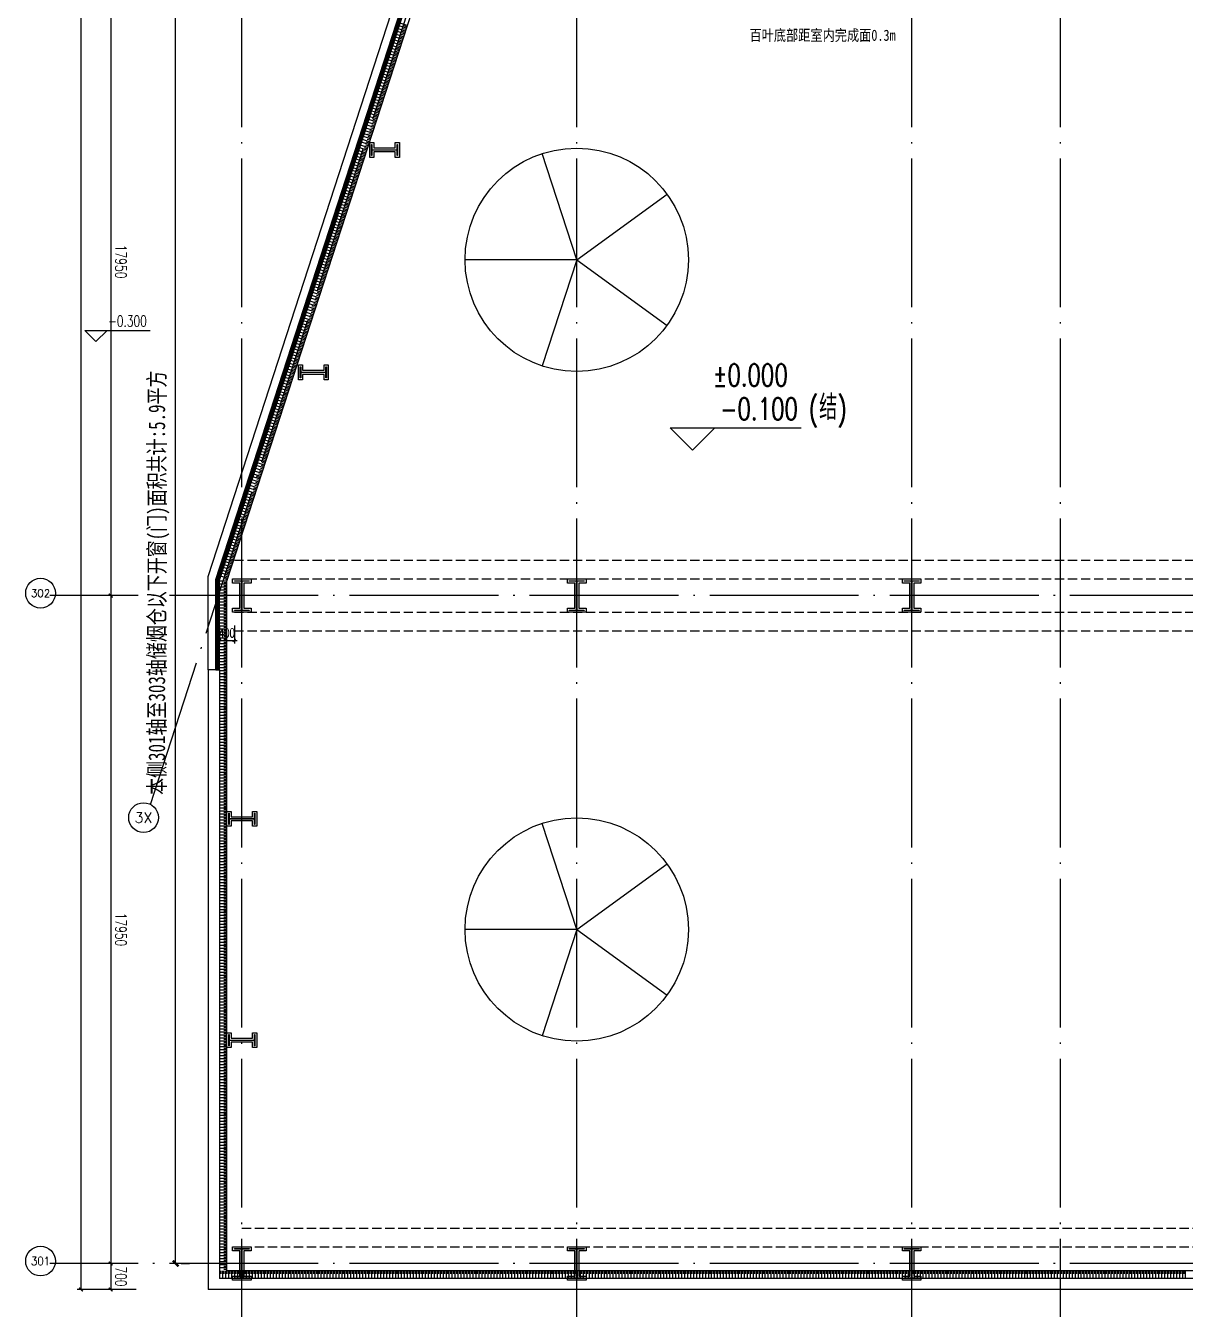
# Model space of a CAD drawing. Extents: x -555607 to 460190, y 498714 to 1664455.
# Drawn here: x -318661 to -287501, y 547687 to 582187 of the extents above; entities that cross this region are included whole.
import ezdxf
from ezdxf.enums import TextEntityAlignment as Align

# ---------------------------------------------------------------- set-up
doc = ezdxf.new("R2010")
doc.units = 0
doc.header["$LTSCALE"] = 1000
doc.header["$MEASUREMENT"] = 0
doc.linetypes.add('DASH', pattern=[0.35, 0.25, -0.1])
doc.linetypes.add('DOTE', pattern=[2.42, 2, -0.2, 0.02, -0.2])
doc.layers.get('Defpoints').update_dxf_attribs({"color": 210})
for name, color, linetype in [('99平面图例外参$0$A-HATCH-2', 251, 'Continuous'), ('A-AXIS-D', 1, 'Continuous'), ('A-AXIS-DOTE', 14, 'DOTE'), ('A-AXIS-DP', 126, 'Continuous'), ('A-HATCH-2', 251, 'Continuous'), ('A-LIN-V', 9, 'Continuous'), ('A-WINDOW', 8, 'Continuous'), ('AS-COLN', 6, 'Continuous'), ('AS-WALL', 40, 'Continuous'), ('TH_DIM', 3, 'Continuous'), ('建-墙-幕', 8, 'Continuous'), ('建-标高', 3, 'Continuous'), ('暖通', 7, 'Continuous')]:
    doc.layers.add(name, color=color, linetype=linetype)
doc.styles.add('-黑体', font='simhei.ttf', dxfattribs={"width": 0.8})
doc.styles.add('_TCH_AXIS', font='COMPLEX', dxfattribs={"bigfont": 'GBCBIG'})
doc.styles.add('_TCH_DIM_T3', font='SIMPLEX', dxfattribs={"width": 0.705882, "bigfont": 'GBCBIG'})
doc.styles.add('A-DIM_T3', font='SIMPLEX', dxfattribs={"width": 0.705882, "bigfont": 'GBCBIG'})
doc.styles.add('A-STANDARD', font='SIMPLEX', dxfattribs={"bigfont": 'GBCBIG'})
doc.styles.add('图框宋体', font='', dxfattribs={"width": 0.75})
doc.styles.get('图框宋体').set_extended_font_data('SimSun')
doc.dimstyles.new('_TCH_ARCH&&150', dxfattribs={"dimtxt": 446.25, "dimasz": 150, "dimexe": 375, "dimexo": 450, "dimgap": 150, "dimtad": 1, "dimdec": 0, "dimzin": 0, "dimdsep": 46, "dimtxsty": '_TCH_DIM_T3', "dimblk": 'ARCHTICK', "dimcen": 0.09, "dimclrt": 7, "dimazin": 2, "dimtfac": 1, "dimtdec": 0, "dimtix": 1, "dimtmove": 2, "dimatfit": 3, "dimfxl": 1, "dimtolj": 1, "dimtzin": 0, "dimarcsym": 0})
doc.dimstyles.new('_TCH_ARCH&&80', dxfattribs={"dimtxt": 238, "dimasz": 80, "dimexe": 80, "dimexo": 80, "dimgap": 80, "dimtad": 1, "dimdec": 0, "dimzin": 0, "dimdsep": 46, "dimtxsty": '_TCH_DIM_T3', "dimblk": 'ARCHTICK', "dimcen": 0.09, "dimclrt": 7, "dimazin": 2, "dimtfac": 1, "dimtdec": 0, "dimtix": 1, "dimtmove": 2, "dimatfit": 3, "dimfxl": 1, "dimtolj": 1, "dimtzin": 0, "dimarcsym": 0})
doc.dimstyles.new('A-DIM&&100', dxfattribs={"dimtxt": 297.5, "dimasz": 100, "dimexe": 100, "dimexo": 100, "dimgap": 126.25, "dimtad": 1, "dimdec": 0, "dimzin": 0, "dimdsep": 46, "dimtxsty": 'A-DIM_T3', "dimblk": 'ARCHTICK', "dimcen": 0.09, "dimclrt": 7, "dimazin": 2, "dimtfac": 1, "dimtdec": 0, "dimtix": 1, "dimtmove": 2, "dimatfit": 3, "dimfxl": 1, "dimtolj": 1, "dimtzin": 0, "dimarcsym": 0})

# ---------------------------------------------------------------- blocks, each defined once
blk = doc.blocks.new('w4324324')
at = {"layer": 'A-HATCH-2', "color": 250}
for q in [(-1694760, 686605), (-1697614, 684532), (-1691907, 684532), (-1696524, 681178), (-1692997, 681178)]:
    blk.add_line((-1694760, 683605), q, dxfattribs=at)
blk.add_circle((-1694760, 683605), 3000, dxfattribs=at)
blk = doc.blocks.new('342343')
at = {"layer": 'A-LIN-V'}
for p in [(1030710, 103556), (1048710, 103556)]:
    blk.add_blockref('w4324324', p, dxfattribs=at)
blk = doc.blocks.new('w42343243')
at = {"layer": 'A-HATCH-2'}
blk.add_lwpolyline([(-165104, 621070), (-164604, 621070), (-164604, 620958), (-164800, 620958), (-164800, 620282), (-164604, 620282), (-164604, 620170), (-165104, 620170), (-165104, 620282), (-164908, 620282), (-164908, 620958), (-165104, 620958)], close=True, dxfattribs=at)
at = {"layer": 'AS-COLN', "color": 3}
blk.add_lwpolyline([(-165054, 621020), (-164654, 621020), (-164654, 621008), (-164850, 621008), (-164850, 620232), (-164654, 620232), (-164654, 620220), (-165054, 620220), (-165054, 620232), (-164858, 620232), (-164858, 621008), (-165054, 621008)], close=True, dxfattribs=at)
blk = doc.blocks.new('nt66')
at = {"layer": 'A-HATCH-2'}
blk.add_lwpolyline([(-195840, 766870), (-195440, 766870), (-195440, 766758), (-195586, 766758), (-195586, 766182), (-195440, 766182), (-195440, 766070), (-195840, 766070), (-195840, 766182), (-195694, 766182), (-195694, 766758), (-195840, 766758)], close=True, dxfattribs=at)
at = {"layer": 'AS-COLN'}
blk.add_lwpolyline([(-195790, 766820), (-195490, 766820), (-195490, 766808), (-195636, 766808), (-195636, 766132), (-195490, 766132), (-195490, 766120), (-195790, 766120), (-195790, 766132), (-195644, 766132), (-195644, 766808), (-195790, 766808)], close=True, dxfattribs=at)
blk = doc.blocks.new('_ArchTick')
at = {"color": 0, "linetype": 'ByBlock', "const_width": 0.4}
blk.add_lwpolyline([(-0.5, -0.5), (0.5, 0.5)], dxfattribs=at)
blk = doc.blocks.new('*D128')
at = {"layer": 'A-AXIS-D', "color": 0, "lineweight": -2, "transparency": 16777216}
for p, q in [((-315789, 621420), (-317276, 621420)), ((-317176, 621420), (-317176, 548220)), ((-315789, 548220), (-317276, 548220))]:
    blk.add_line(p, q, dxfattribs=at)
at = {"layer": 'Defpoints', "color": 0, "transparency": 16777216}
for p in [(-315689, 621420), (-317176, 548220), (-315689, 548220)]:
    blk.add_point(p, dxfattribs=at)
at = {"layer": 'A-AXIS-D', "color": 0, "lineweight": -2, "transparency": 16777216, "xscale": 100, "yscale": 100, "zscale": 100}
for p, rotation in [((-317176, 621420), 90), ((-317176, 548220), 270)]:
    blk.add_blockref('_ArchTick', p, dxfattribs=dict(at, rotation=rotation))
at = {"layer": 'A-AXIS-D', "color": 7, "transparency": 16777216, "insert": (-316901, 584820), "char_height": 297.5, "attachment_point": 5, "rotation": 270, "style": 'A-DIM_T3'}
blk.add_mtext('\\A1;73200', dxfattribs=at)
blk = doc.blocks.new('*D183')
at = {"layer": 'A-AXIS-D', "color": 0, "lineweight": -2, "transparency": 16777216}
for p, q in [((-315689, 584820), (-316476, 584820)), ((-316376, 584820), (-316376, 566870)), ((-315689, 566870), (-316476, 566870))]:
    blk.add_line(p, q, dxfattribs=at)
at = {"layer": 'Defpoints', "color": 0, "transparency": 16777216}
for p in [(-315589, 584820), (-316376, 566870), (-315589, 566870)]:
    blk.add_point(p, dxfattribs=at)
at = {"layer": 'A-AXIS-D', "color": 0, "lineweight": -2, "transparency": 16777216, "xscale": 100, "yscale": 100, "zscale": 100}
for p, rotation in [((-316376, 584820), 90), ((-316376, 566870), 270)]:
    blk.add_blockref('_ArchTick', p, dxfattribs=dict(at, rotation=rotation))
at = {"layer": 'A-AXIS-D', "color": 7, "transparency": 16777216, "insert": (-316101, 575845), "char_height": 297.5, "attachment_point": 5, "rotation": 270, "style": 'A-DIM_T3'}
blk.add_mtext('\\A1;17950', dxfattribs=at)
blk = doc.blocks.new('*D184')
at = {"layer": 'A-AXIS-D', "color": 0, "lineweight": -2, "transparency": 16777216}
for p, q in [((-315689, 566870), (-316476, 566870)), ((-316376, 566870), (-316376, 548920)), ((-315689, 548920), (-316476, 548920))]:
    blk.add_line(p, q, dxfattribs=at)
at = {"layer": 'Defpoints', "color": 0, "transparency": 16777216}
for p in [(-315589, 566870), (-316376, 548920), (-315589, 548920)]:
    blk.add_point(p, dxfattribs=at)
at = {"layer": 'A-AXIS-D', "color": 0, "lineweight": -2, "transparency": 16777216, "xscale": 100, "yscale": 100, "zscale": 100}
for p, rotation in [((-316376, 566870), 90), ((-316376, 548920), 270)]:
    blk.add_blockref('_ArchTick', p, dxfattribs=dict(at, rotation=rotation))
at = {"layer": 'A-AXIS-D', "color": 7, "transparency": 16777216, "insert": (-316101, 557895), "char_height": 297.5, "attachment_point": 5, "rotation": 270, "style": 'A-DIM_T3'}
blk.add_mtext('\\A1;17950', dxfattribs=at)
blk = doc.blocks.new('*D185')
at = {"layer": 'A-AXIS-D', "color": 0, "lineweight": -2, "transparency": 16777216}
for p, q in [((-315689, 548920), (-316476, 548920)), ((-316376, 548920), (-316376, 548220)), ((-315689, 548220), (-316476, 548220))]:
    blk.add_line(p, q, dxfattribs=at)
at = {"layer": 'Defpoints', "color": 0, "transparency": 16777216}
for p in [(-315589, 548920), (-316376, 548220), (-315589, 548220)]:
    blk.add_point(p, dxfattribs=at)
at = {"layer": 'A-AXIS-D', "color": 0, "lineweight": -2, "transparency": 16777216, "xscale": 100, "yscale": 100, "zscale": 100}
for p, rotation in [((-316376, 548920), 90), ((-316376, 548220), 270)]:
    blk.add_blockref('_ArchTick', p, dxfattribs=dict(at, rotation=rotation))
at = {"layer": 'A-AXIS-D', "color": 7, "transparency": 16777216, "insert": (-316101, 548570), "char_height": 297.5, "attachment_point": 5, "rotation": 270, "style": 'A-DIM_T3'}
blk.add_mtext('\\A1;700', dxfattribs=at)
blk = doc.blocks.new('*D321')
at = {"layer": 'A-AXIS-DP', "color": 0, "lineweight": -2, "transparency": 16777216}
for p, q in [((-313454, 566070), (-313454, 565586)), ((-313054, 566070), (-313054, 565586)), ((-313454, 565666), (-313534, 565666)), ((-313454, 565666), (-313054, 565666)), ((-313054, 565666), (-312974, 565666))]:
    blk.add_line(p, q, dxfattribs=at)
at = {"layer": 'Defpoints', "color": 0, "transparency": 16777216}
for p in [(-313454, 566150), (-313054, 566150), (-313054, 565666)]:
    blk.add_point(p, dxfattribs=at)
at = {"layer": 'A-AXIS-DP', "color": 0, "lineweight": -2, "transparency": 16777216, "xscale": 80, "yscale": 80, "zscale": 80}
blk.add_blockref('_ArchTick', (-313454, 565666), dxfattribs=at)
at = {"layer": 'A-AXIS-DP', "color": 0, "lineweight": -2, "transparency": 16777216, "xscale": 80, "yscale": 80, "zscale": 80, "rotation": 180}
blk.add_blockref('_ArchTick', (-313054, 565666), dxfattribs=at)
at = {"layer": 'A-AXIS-DP', "color": 7, "transparency": 16777216, "insert": (-313254, 565865), "char_height": 238, "attachment_point": 5, "style": '_TCH_DIM_T3'}
blk.add_mtext('\\A1;400', dxfattribs=at)
blk = doc.blocks.new('99平面图例外参$0$$LinePat$填挖边坡')
at = {"color": 0}
for p, q in [((0, 0), (0, -1500)), ((300, 0), (300, -600))]:
    blk.add_line(p, q, dxfattribs=at)
at = {"layer": 'Defpoints', "color": 0}
blk.add_point((600, 0), dxfattribs=at)
blk = doc.blocks.new('*D620')
at = {"layer": 'Defpoints', "color": 0, "transparency": 16777216}
for p in [(-314936, 584820), (-314631, 584820), (-314936, 548920)]:
    blk.add_point(p, dxfattribs=at)
at = {"layer": 'TH_DIM', "color": 0, "lineweight": -2, "transparency": 16777216}
for p, q in [((-314631, 548920), (-314631, 584820)), ((-314486, 584820), (-314256, 584820)), ((-314486, 548920), (-314256, 548920))]:
    blk.add_line(p, q, dxfattribs=at)
at = {"layer": 'TH_DIM', "color": 0, "lineweight": -2, "transparency": 16777216, "xscale": 150, "yscale": 150, "zscale": 150}
for p, rotation in [((-314631, 584820), 90), ((-314631, 548920), 270)]:
    blk.add_blockref('_ArchTick', p, dxfattribs=dict(at, rotation=rotation))
at = {"layer": 'TH_DIM', "color": 7, "transparency": 16777216, "insert": (-315079, 567216), "char_height": 446.25, "attachment_point": 5, "rotation": 90, "style": '图框宋体'}
blk.add_mtext('\\A1;本侧301轴至303轴储烟仓以下开窗(门)面积共计:5.9平方', dxfattribs=at)

msp = doc.modelspace()

# ---------------------------------------------------------------- linework, layer by layer
at = {"layer": 'A-AXIS-D'}
for centre in [(-318260.9, 566934.3), (-315493.4, 560901.6), (-318260.9, 548984.3)]:
    msp.add_circle(centre, 400, dxfattribs=at)
at = {"layer": 'A-AXIS-DOTE', "color": 250, "ltscale": 2}
for p, q in [((-312854.2, 540740), (-312854.2, 626955)), ((-303854.2, 540740), (-303854.2, 626224)), ((-294854.2, 540740), (-294854.2, 626224)), ((-290854.2, 540740), (-290854.2, 626220)), ((-122040, 566870), (-318010, 566870)), ((-122040, 548920), (-318010, 548920))]:
    msp.add_line(p, q, dxfattribs=at)
msp.add_lwpolyline([(-315305.1, 561257.2), (-293661.1, 627964.4)], dxfattribs=at)
at = {"layer": 'A-HATCH-2', "color": 250, "linetype": 'DASH'}
for p, q in [((-313054.2, 567820), (-128854.2, 567820)), ((-313054.2, 567320), (-128854.2, 567320)), ((-313054.2, 566419.9), (-128854.2, 566419.9)), ((-313054.2, 565919.9), (-128854.2, 565919.9)), ((-312854.2, 549870), (-138054.2, 549870)), ((-312854.2, 549370), (-138054.2, 549370))]:
    msp.add_line(p, q, dxfattribs=at)
at = {"layer": 'A-LIN-V', "color": 250}
for p, q in [((-313254.2, 567254.2), (-299453.8, 609787.3)), ((-313254.2, 548719.9), (-313254.2, 567254.2)), ((-282054.2, 548719.9), (-313254.2, 548719.9))]:
    msp.add_line(p, q, dxfattribs=at)
msp.add_lwpolyline([(-313754.2, 564870), (-313754.2, 567383.3), (-299930.8, 609942.1), (-299658.7, 609853.7)], dxfattribs=at)
at = {"layer": 'AS-WALL'}
for p, q in [((-313754.2, 564870), (-313754.2, 548219.9)), ((-313454.2, 564870), (-313754.2, 564870)), ((-313454.2, 564870), (-313454.2, 548519.9)), ((-281154.2, 548219.9), (-313754.2, 548219.9)), ((-281454.2, 548519.9), (-313454.2, 548519.9))]:
    msp.add_line(p, q, dxfattribs=at)
at = {"layer": '建-墙-幕'}
for p, q in [((-313554.2, 567301.6), (-307865.1, 584835.4)), ((-313520.9, 567296.4), (-307833.4, 584825.1)), ((-313487.5, 567291.1), (-307801.7, 584814.9)), ((-313454.2, 567285.8), (-307770, 584804.6)), ((-313554.2, 564870), (-313554.2, 567301.6)), ((-313520.9, 564870), (-313520.9, 567296.4)), ((-313487.5, 564870), (-313487.5, 567291.1)), ((-313454.2, 564870), (-313454.2, 567285.8)), ((-313554.2, 564870), (-313454.2, 564870))]:
    msp.add_line(p, q, dxfattribs=at)
at = {"layer": '建-标高', "color": 8}
for p, q in [((-316775.6, 573694.2), (-317075.6, 573994.2)), ((-317075.6, 573994.2), (-315315.6, 573994.2)), ((-316775.6, 573694.2), (-316475.6, 573994.2)), ((-300740.6, 570780), (-301340.6, 571380)), ((-301340.6, 571380), (-297820.6, 571380)), ((-300740.6, 570780), (-300140.6, 571380))]:
    msp.add_line(p, q, dxfattribs=at)

# ---------------------------------------------------------------- block references
at = {"color": 250, "rotation": 270}
for p in [(-1075487.8, 383206.2), (-1077402.2, 377230), (-1079324.2, 365230), (-1079324.2, 359280)]:
    msp.add_blockref('nt66', p, dxfattribs=at)
at = {"layer": '99平面图例外参$0$A-HATCH-2', "color": 250, "yscale": 0.1333333333333333, "zscale": 0.1333333333333333}
for p, xscale, rotation in [((-308480.9, 581965.4), 0.1335601097542633, 252.0237134181383), ((-308456.2, 582041.7), 0.1335601097542633, 252.0237134181383), ((-308431.5, 582117.9), 0.1335601097542633, 252.0237134181383), ((-308406.7, 582194.1), 0.1335601097542633, 252.0237134181383), ((-308579.9, 581660.6), 0.1335601097542633, 252.0237134181383), ((-308555.1, 581736.8), 0.1335601097542633, 252.0237134181383), ((-308530.4, 581813), 0.1335601097542633, 252.0237134181383), ((-308505.7, 581889.2), 0.1335601097542633, 252.0237134181383), ((-308703.5, 581279.4), 0.1335601097542633, 252.0237134181383), ((-308678.8, 581355.7), 0.1335601097542633, 252.0237134181383), ((-308654.1, 581431.9), 0.1335601097542633, 252.0237134181383), ((-308629.3, 581508.1), 0.1335601097542633, 252.0237134181383), ((-308604.6, 581584.3), 0.1335601097542633, 252.0237134181383), ((-308802.4, 580974.5), 0.1335601097542633, 252.0237134181383), ((-308777.7, 581050.8), 0.1335601097542633, 252.0237134181383), ((-308753, 581127), 0.1335601097542633, 252.0237134181383), ((-308728.3, 581203.2), 0.1335601097542633, 252.0237134181383), ((-308926.1, 580593.4), 0.1335601097542633, 252.0237134181383), ((-308901.4, 580669.6), 0.1335601097542633, 252.0237134181383), ((-308876.6, 580745.9), 0.1335601097542633, 252.0237134181383), ((-308851.9, 580822.1), 0.1335601097542633, 252.0237134181383), ((-308827.2, 580898.3), 0.1335601097542633, 252.0237134181383), ((-309025, 580288.5), 0.1335601097542633, 252.0237134181383), ((-309000.3, 580364.7), 0.1335601097542633, 252.0237134181383), ((-308975.6, 580441), 0.1335601097542633, 252.0237134181383), ((-308950.8, 580517.2), 0.1335601097542633, 252.0237134181383), ((-309148.7, 579907.4), 0.1335601097542633, 252.0237134181383), ((-309124, 579983.6), 0.1335601097542633, 252.0237134181383), ((-309099.2, 580059.8), 0.1335601097542633, 252.0237134181383), ((-309074.5, 580136.1), 0.1335601097542633, 252.0237134181383), ((-309049.8, 580212.3), 0.1335601097542633, 252.0237134181383), ((-309247.6, 579602.5), 0.1335601097542633, 252.0237134181383), ((-309222.9, 579678.7), 0.1335601097542633, 252.0237134181383), ((-309198.2, 579754.9), 0.1335601097542633, 252.0237134181383), ((-309173.4, 579831.2), 0.1335601097542633, 252.0237134181383), ((-309371.3, 579221.4), 0.1335601097542633, 252.0237134181383), ((-309346.6, 579297.6), 0.1335601097542633, 252.0237134181383), ((-309321.8, 579373.8), 0.1335601097542633, 252.0237134181383), ((-309297.1, 579450), 0.1335601097542633, 252.0237134181383), ((-309272.4, 579526.3), 0.1335601097542633, 252.0237134181383), ((-309470.2, 578916.5), 0.1335601097542633, 252.0237134181383), ((-309445.5, 578992.7), 0.1335601097542633, 252.0237134181383), ((-309420.7, 579068.9), 0.1335601097542633, 252.0237134181383), ((-309396, 579145.2), 0.1335601097542633, 252.0237134181383), ((-309593.9, 578535.4), 0.1335601097542633, 252.0237134181383), ((-309569.1, 578611.6), 0.1335601097542633, 252.0237134181383), ((-309544.4, 578687.8), 0.1335601097542633, 252.0237134181383), ((-309519.7, 578764), 0.1335601097542633, 252.0237134181383), ((-309494.9, 578840.3), 0.1335601097542633, 252.0237134181383), ((-309692.8, 578230.5), 0.1335601097542633, 252.0237134181383), ((-309668.1, 578306.7), 0.1335601097542633, 252.0237134181383), ((-309643.3, 578382.9), 0.1335601097542633, 252.0237134181383), ((-309618.6, 578459.1), 0.1335601097542633, 252.0237134181383), ((-309816.5, 577849.3), 0.1335601097542633, 252.0237134181383), ((-309791.7, 577925.6), 0.1335601097542633, 252.0237134181383), ((-309767, 578001.8), 0.1335601097542633, 252.0237134181383), ((-309742.3, 578078), 0.1335601097542633, 252.0237134181383), ((-309717.5, 578154.2), 0.1335601097542633, 252.0237134181383), ((-309940.1, 577468.2), 0.1335601097542633, 252.0237134181383), ((-309915.4, 577544.4), 0.1335601097542633, 252.0237134181383), ((-309890.7, 577620.7), 0.1335601097542633, 252.0237134181383), ((-309865.9, 577696.9), 0.1335601097542633, 252.0237134181383), ((-309841.2, 577773.1), 0.1335601097542633, 252.0237134181383), ((-310039, 577163.3), 0.1335601097542633, 252.0237134181383), ((-310014.3, 577239.5), 0.1335601097542633, 252.0237134181383), ((-309989.6, 577315.8), 0.1335601097542633, 252.0237134181383), ((-309964.8, 577392), 0.1335601097542633, 252.0237134181383), ((-310162.7, 576782.2), 0.1335601097542633, 252.0237134181383), ((-310138, 576858.4), 0.1335601097542633, 252.0237134181383), ((-310113.2, 576934.7), 0.1335601097542633, 252.0237134181383), ((-310088.5, 577010.9), 0.1335601097542633, 252.0237134181383), ((-310063.8, 577087.1), 0.1335601097542633, 252.0237134181383), ((-310261.6, 576477.3), 0.1335601097542633, 252.0237134181383), ((-310236.9, 576553.5), 0.1335601097542633, 252.0237134181383), ((-310212.2, 576629.8), 0.1335601097542633, 252.0237134181383), ((-310187.4, 576706), 0.1335601097542633, 252.0237134181383), ((-310385.3, 576096.2), 0.1335601097542633, 252.0237134181383), ((-310360.6, 576172.4), 0.1335601097542633, 252.0237134181383), ((-310335.8, 576248.6), 0.1335601097542633, 252.0237134181383), ((-310311.1, 576324.9), 0.1335601097542633, 252.0237134181383), ((-310286.4, 576401.1), 0.1335601097542633, 252.0237134181383), ((-310484.2, 575791.3), 0.1335601097542633, 252.0237134181383), ((-310459.5, 575867.5), 0.1335601097542633, 252.0237134181383), ((-310434.8, 575943.7), 0.1335601097542633, 252.0237134181383), ((-310410, 576020), 0.1335601097542633, 252.0237134181383), ((-310607.9, 575410.2), 0.1335601097542633, 252.0237134181383), ((-310583.1, 575486.4), 0.1335601097542633, 252.0237134181383), ((-310558.4, 575562.6), 0.1335601097542633, 252.0237134181383), ((-310533.7, 575638.8), 0.1335601097542633, 252.0237134181383), ((-310508.9, 575715.1), 0.1335601097542633, 252.0237134181383), ((-310706.8, 575105.3), 0.1335601097542633, 252.0237134181383), ((-310682.1, 575181.5), 0.1335601097542633, 252.0237134181383), ((-310657.3, 575257.7), 0.1335601097542633, 252.0237134181383), ((-310632.6, 575333.9), 0.1335601097542633, 252.0237134181383), ((-310830.5, 574724.2), 0.1335601097542633, 252.0237134181383), ((-310805.7, 574800.4), 0.1335601097542633, 252.0237134181383), ((-310781, 574876.6), 0.1335601097542633, 252.0237134181383), ((-310756.3, 574952.8), 0.1335601097542633, 252.0237134181383), ((-310731.5, 575029), 0.1335601097542633, 252.0237134181383), ((-310929.4, 574419.3), 0.1335601097542633, 252.0237134181383), ((-310904.7, 574495.5), 0.1335601097542633, 252.0237134181383), ((-310879.9, 574571.7), 0.1335601097542633, 252.0237134181383), ((-310855.2, 574647.9), 0.1335601097542633, 252.0237134181383), ((-311053, 574038.1), 0.1335601097542633, 252.0237134181383), ((-311028.3, 574114.4), 0.1335601097542633, 252.0237134181383), ((-311003.6, 574190.6), 0.1335601097542633, 252.0237134181383), ((-310978.9, 574266.8), 0.1335601097542633, 252.0237134181383), ((-310954.1, 574343), 0.1335601097542633, 252.0237134181383), ((-311152, 573733.2), 0.1335601097542633, 252.0237134181383), ((-311127.2, 573809.5), 0.1335601097542633, 252.0237134181383), ((-311102.5, 573885.7), 0.1335601097542633, 252.0237134181383), ((-311077.8, 573961.9), 0.1335601097542633, 252.0237134181383), ((-311275.6, 573352.1), 0.1335601097542633, 252.0237134181383), ((-311250.9, 573428.3), 0.1335601097542633, 252.0237134181383), ((-311226.2, 573504.6), 0.1335601097542633, 252.0237134181383), ((-311201.4, 573580.8), 0.1335601097542633, 252.0237134181383), ((-311176.7, 573657), 0.1335601097542633, 252.0237134181383), ((-311374.6, 573047.2), 0.1335601097542633, 252.0237134181383), ((-311349.8, 573123.4), 0.1335601097542633, 252.0237134181383), ((-311325.1, 573199.7), 0.1335601097542633, 252.0237134181383), ((-311300.4, 573275.9), 0.1335601097542633, 252.0237134181383), ((-311498.2, 572666.1), 0.1335601097542633, 252.0237134181383), ((-311473.5, 572742.3), 0.1335601097542633, 252.0237134181383), ((-311448.8, 572818.5), 0.1335601097542633, 252.0237134181383), ((-311424, 572894.8), 0.1335601097542633, 252.0237134181383), ((-311399.3, 572971), 0.1335601097542633, 252.0237134181383), ((-311597.1, 572361.2), 0.1335601097542633, 252.0237134181383), ((-311572.4, 572437.4), 0.1335601097542633, 252.0237134181383), ((-311547.7, 572513.7), 0.1335601097542633, 252.0237134181383), ((-311523, 572589.9), 0.1335601097542633, 252.0237134181383), ((-311720.8, 571980.1), 0.1335601097542633, 252.0237134181383), ((-311696.1, 572056.3), 0.1335601097542633, 252.0237134181383), ((-311671.3, 572132.5), 0.1335601097542633, 252.0237134181383), ((-311646.6, 572208.8), 0.1335601097542633, 252.0237134181383), ((-311621.9, 572285), 0.1335601097542633, 252.0237134181383), ((-311819.7, 571675.2), 0.1335601097542633, 252.0237134181383), ((-311795, 571751.4), 0.1335601097542633, 252.0237134181383), ((-311770.3, 571827.6), 0.1335601097542633, 252.0237134181383), ((-311745.5, 571903.9), 0.1335601097542633, 252.0237134181383), ((-311943.4, 571294.1), 0.1335601097542633, 252.0237134181383), ((-311918.7, 571370.3), 0.1335601097542633, 252.0237134181383), ((-311893.9, 571446.5), 0.1335601097542633, 252.0237134181383), ((-311869.2, 571522.7), 0.1335601097542633, 252.0237134181383), ((-311844.5, 571599), 0.1335601097542633, 252.0237134181383), ((-312067.1, 570912.9), 0.1335601097542633, 252.0237134181383), ((-312042.3, 570989.2), 0.1335601097542633, 252.0237134181383), ((-312017.6, 571065.4), 0.1335601097542633, 252.0237134181383), ((-311992.9, 571141.6), 0.1335601097542633, 252.0237134181383), ((-311968.1, 571217.8), 0.1335601097542633, 252.0237134181383), ((-312166, 570608), 0.1335601097542633, 252.0237134181383), ((-312141.3, 570684.3), 0.1335601097542633, 252.0237134181383), ((-312116.5, 570760.5), 0.1335601097542633, 252.0237134181383), ((-312091.8, 570836.7), 0.1335601097542633, 252.0237134181383), ((-312289.6, 570226.9), 0.1335601097542633, 252.0237134181383), ((-312264.9, 570303.1), 0.1335601097542633, 252.0237134181383), ((-312240.2, 570379.4), 0.1335601097542633, 252.0237134181383), ((-312215.4, 570455.6), 0.1335601097542633, 252.0237134181383), ((-312190.7, 570531.8), 0.1335601097542633, 252.0237134181383), ((-312388.6, 569922), 0.1335601097542633, 252.0237134181383), ((-312363.8, 569998.3), 0.1335601097542633, 252.0237134181383), ((-312339.1, 570074.5), 0.1335601097542633, 252.0237134181383), ((-312314.4, 570150.7), 0.1335601097542633, 252.0237134181383), ((-312512.2, 569540.9), 0.1335601097542633, 252.0237134181383), ((-312487.5, 569617.1), 0.1335601097542633, 252.0237134181383), ((-312462.8, 569693.4), 0.1335601097542633, 252.0237134181383), ((-312438, 569769.6), 0.1335601097542633, 252.0237134181383), ((-312413.3, 569845.8), 0.1335601097542633, 252.0237134181383), ((-312611.2, 569236), 0.1335601097542633, 252.0237134181383), ((-312586.4, 569312.2), 0.1335601097542633, 252.0237134181383), ((-312561.7, 569388.5), 0.1335601097542633, 252.0237134181383), ((-312537, 569464.7), 0.1335601097542633, 252.0237134181383), ((-312734.8, 568854.9), 0.1335601097542633, 252.0237134181383), ((-312710.1, 568931.1), 0.1335601097542633, 252.0237134181383), ((-312685.4, 569007.3), 0.1335601097542633, 252.0237134181383), ((-312660.6, 569083.6), 0.1335601097542633, 252.0237134181383), ((-312635.9, 569159.8), 0.1335601097542633, 252.0237134181383), ((-312833.7, 568550), 0.1335601097542633, 252.0237134181383), ((-312809, 568626.2), 0.1335601097542633, 252.0237134181383), ((-312784.3, 568702.4), 0.1335601097542633, 252.0237134181383), ((-312759.5, 568778.7), 0.1335601097542633, 252.0237134181383), ((-312957.4, 568168.9), 0.1335601097542633, 252.0237134181383), ((-312932.7, 568245.1), 0.1335601097542633, 252.0237134181383), ((-312907.9, 568321.3), 0.1335601097542633, 252.0237134181383), ((-312883.2, 568397.5), 0.1335601097542633, 252.0237134181383), ((-312858.5, 568473.8), 0.1335601097542633, 252.0237134181383), ((-313056.3, 567864), 0.1335601097542633, 252.0237134181383), ((-313031.6, 567940.2), 0.1335601097542633, 252.0237134181383), ((-313006.9, 568016.4), 0.1335601097542633, 252.0237134181383), ((-312982.1, 568092.6), 0.1335601097542633, 252.0237134181383), ((-313180, 567482.9), 0.1335601097542633, 252.0237134181383), ((-313155.3, 567559.1), 0.1335601097542633, 252.0237134181383), ((-313130.5, 567635.3), 0.1335601097542633, 252.0237134181383), ((-313105.8, 567711.5), 0.1335601097542633, 252.0237134181383), ((-313081.1, 567787.8), 0.1335601097542633, 252.0237134181383), ((-313254.2, 567254.2), 0.1337246376890766, 270.0000000008202), ((-313229.5, 567330.4), 0.1335601097542633, 252.0237134181383), ((-313204.7, 567406.6), 0.1335601097542633, 252.0237134181383), ((-313254.2, 567173.9), 0.1337246376890766, 270.0000000008202), ((-313254.2, 567093.7), 0.1337246376890766, 270.0000000008202), ((-313254.2, 567013.5), 0.1337246376890766, 270.0000000008202), ((-313254.2, 566933.2), 0.1337246376890766, 270.0000000008202), ((-313254.2, 566853), 0.1337246376890766, 270.0000000008202), ((-313254.2, 566772.8), 0.1337246376890766, 270.0000000008202), ((-313254.2, 566692.5), 0.1337246376890766, 270.0000000008202), ((-313254.2, 566612.3), 0.1337246376890766, 270.0000000008202), ((-313254.2, 566532.1), 0.1337246376890766, 270.0000000008202), ((-313254.2, 566451.8), 0.1337246376890766, 270.0000000008202), ((-313254.2, 566371.6), 0.1337246376890766, 270.0000000008202), ((-313254.2, 566291.4), 0.1337246376890766, 270.0000000008202), ((-313254.2, 566211.1), 0.1337246376890766, 270.0000000008202), ((-313254.2, 566130.9), 0.1337246376890766, 270.0000000008202), ((-313254.2, 566050.7), 0.1337246376890766, 270.0000000008202), ((-313254.2, 565970.4), 0.1337246376890766, 270.0000000008202), ((-313254.2, 565890.2), 0.1337246376890766, 270.0000000008202), ((-313254.2, 565810), 0.1337246376890766, 270.0000000008202), ((-313254.2, 565729.7), 0.1337246376890766, 270.0000000008202), ((-313254.2, 565649.5), 0.1337246376890766, 270.0000000008202), ((-313254.2, 565569.3), 0.1337246376890766, 270.0000000008202), ((-313254.2, 565489), 0.1337246376890766, 270.0000000008202), ((-313254.2, 565408.8), 0.1337246376890766, 270.0000000008202), ((-313254.2, 565328.5), 0.1337246376890766, 270.0000000008202), ((-313254.2, 565248.3), 0.1337246376890766, 270.0000000008202), ((-313254.2, 565168.1), 0.1337246376890766, 270.0000000008202), ((-313254.2, 565087.8), 0.1337246376890766, 270.0000000008202), ((-313254.2, 565007.6), 0.1337246376890766, 270.0000000008202), ((-313254.2, 564927.4), 0.1337246376890766, 270.0000000008202), ((-313254.2, 564847.1), 0.1337246376890766, 270.0000000008202), ((-313254.2, 564766.9), 0.1337246376890766, 270.0000000008202), ((-313254.2, 564686.7), 0.1337246376890766, 270.0000000008202), ((-313254.2, 564606.4), 0.1337246376890766, 270.0000000008202), ((-313254.2, 564526.2), 0.1337246376890766, 270.0000000008202), ((-313254.2, 564446), 0.1337246376890766, 270.0000000008202), ((-313254.2, 564365.7), 0.1337246376890766, 270.0000000008202), ((-313254.2, 564285.5), 0.1337246376890766, 270.0000000008202), ((-313254.2, 564205.3), 0.1337246376890766, 270.0000000008202), ((-313254.2, 564125), 0.1337246376890766, 270.0000000008202), ((-313254.2, 564044.8), 0.1337246376890766, 270.0000000008202), ((-313254.2, 563964.6), 0.1337246376890766, 270.0000000008202), ((-313254.2, 563884.3), 0.1337246376890766, 270.0000000008202), ((-313254.2, 563804.1), 0.1337246376890766, 270.0000000008202), ((-313254.2, 563723.9), 0.1337246376890766, 270.0000000008202), ((-313254.2, 563643.6), 0.1337246376890766, 270.0000000008202), ((-313254.2, 563563.4), 0.1337246376890766, 270.0000000008202), ((-313254.2, 563483.1), 0.1337246376890766, 270.0000000008202), ((-313254.2, 563402.9), 0.1337246376890766, 270.0000000008202), ((-313254.2, 563322.7), 0.1337246376890766, 270.0000000008202), ((-313254.2, 563242.4), 0.1337246376890766, 270.0000000008202), ((-313254.2, 563162.2), 0.1337246376890766, 270.0000000008202), ((-313254.2, 563082), 0.1337246376890766, 270.0000000008202), ((-313254.2, 563001.7), 0.1337246376890766, 270.0000000008202), ((-313254.2, 562921.5), 0.1337246376890766, 270.0000000008202), ((-313254.2, 562841.3), 0.1337246376890766, 270.0000000008202), ((-313254.2, 562761), 0.1337246376890766, 270.0000000008202), ((-313254.2, 562680.8), 0.1337246376890766, 270.0000000008202), ((-313254.2, 562600.6), 0.1337246376890766, 270.0000000008202), ((-313254.2, 562520.3), 0.1337246376890766, 270.0000000008202), ((-313254.2, 562440.1), 0.1337246376890766, 270.0000000008202), ((-313254.2, 562359.9), 0.1337246376890766, 270.0000000008202), ((-313254.2, 562279.6), 0.1337246376890766, 270.0000000008202), ((-313254.2, 562199.4), 0.1337246376890766, 270.0000000008202), ((-313254.2, 562119.2), 0.1337246376890766, 270.0000000008202), ((-313254.2, 562038.9), 0.1337246376890766, 270.0000000008202), ((-313254.2, 561958.7), 0.1337246376890766, 270.0000000008202), ((-313254.2, 561878.5), 0.1337246376890766, 270.0000000008202), ((-313254.2, 561798.2), 0.1337246376890766, 270.0000000008202), ((-313254.2, 561718), 0.1337246376890766, 270.0000000008202), ((-313254.2, 561637.7), 0.1337246376890766, 270.0000000008202), ((-313254.2, 561557.5), 0.1337246376890766, 270.0000000008202), ((-313254.2, 561477.3), 0.1337246376890766, 270.0000000008202), ((-313254.2, 561397), 0.1337246376890766, 270.0000000008202), ((-313254.2, 561316.8), 0.1337246376890766, 270.0000000008202), ((-313254.2, 561236.6), 0.1337246376890766, 270.0000000008202), ((-313254.2, 561156.3), 0.1337246376890766, 270.0000000008202), ((-313254.2, 561076.1), 0.1337246376890766, 270.0000000008202), ((-313254.2, 560995.9), 0.1337246376890766, 270.0000000008202), ((-313254.2, 560915.6), 0.1337246376890766, 270.0000000008202), ((-313254.2, 560835.4), 0.1337246376890766, 270.0000000008202), ((-313254.2, 560755.2), 0.1337246376890766, 270.0000000008202), ((-313254.2, 560674.9), 0.1337246376890766, 270.0000000008202), ((-313254.2, 560594.7), 0.1337246376890766, 270.0000000008202), ((-313254.2, 560514.5), 0.1337246376890766, 270.0000000008202), ((-313254.2, 560434.2), 0.1337246376890766, 270.0000000008202), ((-313254.2, 560354), 0.1337246376890766, 270.0000000008202), ((-313254.2, 560273.8), 0.1337246376890766, 270.0000000008202), ((-313254.2, 560193.5), 0.1337246376890766, 270.0000000008202), ((-313254.2, 560113.3), 0.1337246376890766, 270.0000000008202), ((-313254.2, 560033.1), 0.1337246376890766, 270.0000000008202), ((-313254.2, 559952.8), 0.1337246376890766, 270.0000000008202), ((-313254.2, 559872.6), 0.1337246376890766, 270.0000000008202), ((-313254.2, 559792.3), 0.1337246376890766, 270.0000000008202), ((-313254.2, 559712.1), 0.1337246376890766, 270.0000000008202), ((-313254.2, 559631.9), 0.1337246376890766, 270.0000000008202), ((-313254.2, 559551.6), 0.1337246376890766, 270.0000000008202), ((-313254.2, 559471.4), 0.1337246376890766, 270.0000000008202), ((-313254.2, 559391.2), 0.1337246376890766, 270.0000000008202), ((-313254.2, 559310.9), 0.1337246376890766, 270.0000000008202), ((-313254.2, 559230.7), 0.1337246376890766, 270.0000000008202), ((-313254.2, 559150.5), 0.1337246376890766, 270.0000000008202), ((-313254.2, 559070.2), 0.1337246376890766, 270.0000000008202), ((-313254.2, 558990), 0.1337246376890766, 270.0000000008202), ((-313254.2, 558909.8), 0.1337246376890766, 270.0000000008202), ((-313254.2, 558829.5), 0.1337246376890766, 270.0000000008202), ((-313254.2, 558749.3), 0.1337246376890766, 270.0000000008202), ((-313254.2, 558669.1), 0.1337246376890766, 270.0000000008202), ((-313254.2, 558588.8), 0.1337246376890766, 270.0000000008202), ((-313254.2, 558508.6), 0.1337246376890766, 270.0000000008202), ((-313254.2, 558428.4), 0.1337246376890766, 270.0000000008202), ((-313254.2, 558348.1), 0.1337246376890766, 270.0000000008202), ((-313254.2, 558267.9), 0.1337246376890766, 270.0000000008202), ((-313254.2, 558187.7), 0.1337246376890766, 270.0000000008202), ((-313254.2, 558107.4), 0.1337246376890766, 270.0000000008202), ((-313254.2, 558027.2), 0.1337246376890766, 270.0000000008202), ((-313254.2, 557946.9), 0.1337246376890766, 270.0000000008202), ((-313254.2, 557866.7), 0.1337246376890766, 270.0000000008202), ((-313254.2, 557786.5), 0.1337246376890766, 270.0000000008202), ((-313254.2, 557706.2), 0.1337246376890766, 270.0000000008202), ((-313254.2, 557626), 0.1337246376890766, 270.0000000008202), ((-313254.2, 557545.8), 0.1337246376890766, 270.0000000008202), ((-313254.2, 557465.5), 0.1337246376890766, 270.0000000008202), ((-313254.2, 557385.3), 0.1337246376890766, 270.0000000008202), ((-313254.2, 557305.1), 0.1337246376890766, 270.0000000008202), ((-313254.2, 557224.8), 0.1337246376890766, 270.0000000008202), ((-313254.2, 557144.6), 0.1337246376890766, 270.0000000008202), ((-313254.2, 557064.4), 0.1337246376890766, 270.0000000008202), ((-313254.2, 556984.1), 0.1337246376890766, 270.0000000008202), ((-313254.2, 556903.9), 0.1337246376890766, 270.0000000008202), ((-313254.2, 556823.7), 0.1337246376890766, 270.0000000008202), ((-313254.2, 556743.4), 0.1337246376890766, 270.0000000008202), ((-313254.2, 556663.2), 0.1337246376890766, 270.0000000008202), ((-313254.2, 556583), 0.1337246376890766, 270.0000000008202), ((-313254.2, 556502.7), 0.1337246376890766, 270.0000000008202), ((-313254.2, 556422.5), 0.1337246376890766, 270.0000000008202), ((-313254.2, 556342.3), 0.1337246376890766, 270.0000000008202), ((-313254.2, 556262), 0.1337246376890766, 270.0000000008202), ((-313254.2, 556181.8), 0.1337246376890766, 270.0000000008202), ((-313254.2, 556101.5), 0.1337246376890766, 270.0000000008202), ((-313254.2, 556021.3), 0.1337246376890766, 270.0000000008202), ((-313254.2, 555941.1), 0.1337246376890766, 270.0000000008202), ((-313254.2, 555860.8), 0.1337246376890766, 270.0000000008202), ((-313254.2, 555780.6), 0.1337246376890766, 270.0000000008202), ((-313254.2, 555700.4), 0.1337246376890766, 270.0000000008202), ((-313254.2, 555620.1), 0.1337246376890766, 270.0000000008202), ((-313254.2, 555539.9), 0.1337246376890766, 270.0000000008202), ((-313254.2, 555459.7), 0.1337246376890766, 270.0000000008202), ((-313254.2, 555379.4), 0.1337246376890766, 270.0000000008202), ((-313254.2, 555299.2), 0.1337246376890766, 270.0000000008202), ((-313254.2, 555219), 0.1337246376890766, 270.0000000008202), ((-313254.2, 555138.7), 0.1337246376890766, 270.0000000008202), ((-313254.2, 555058.5), 0.1337246376890766, 270.0000000008202), ((-313254.2, 554978.3), 0.1337246376890766, 270.0000000008202), ((-313254.2, 554898), 0.1337246376890766, 270.0000000008202), ((-313254.2, 554817.8), 0.1337246376890766, 270.0000000008202), ((-313254.2, 554737.6), 0.1337246376890766, 270.0000000008202), ((-313254.2, 554657.3), 0.1337246376890766, 270.0000000008202), ((-313254.2, 554577.1), 0.1337246376890766, 270.0000000008202), ((-313254.2, 554496.9), 0.1337246376890766, 270.0000000008202), ((-313254.2, 554416.6), 0.1337246376890766, 270.0000000008202), ((-313254.2, 554336.4), 0.1337246376890766, 270.0000000008202), ((-313254.2, 554256.1), 0.1337246376890766, 270.0000000008202), ((-313254.2, 554175.9), 0.1337246376890766, 270.0000000008202), ((-313254.2, 554095.7), 0.1337246376890766, 270.0000000008202), ((-313254.2, 554015.4), 0.1337246376890766, 270.0000000008202), ((-313254.2, 553935.2), 0.1337246376890766, 270.0000000008202), ((-313254.2, 553855), 0.1337246376890766, 270.0000000008202), ((-313254.2, 553774.7), 0.1337246376890766, 270.0000000008202), ((-313254.2, 553694.5), 0.1337246376890766, 270.0000000008202), ((-313254.2, 553614.3), 0.1337246376890766, 270.0000000008202), ((-313254.2, 553534), 0.1337246376890766, 270.0000000008202), ((-313254.2, 553453.8), 0.1337246376890766, 270.0000000008202), ((-313254.2, 553373.6), 0.1337246376890766, 270.0000000008202), ((-313254.2, 553293.3), 0.1337246376890766, 270.0000000008202), ((-313254.2, 553213.1), 0.1337246376890766, 270.0000000008202), ((-313254.2, 553132.9), 0.1337246376890766, 270.0000000008202), ((-313254.2, 553052.6), 0.1337246376890766, 270.0000000008202), ((-313254.2, 552972.4), 0.1337246376890766, 270.0000000008202), ((-313254.2, 552892.2), 0.1337246376890766, 270.0000000008202), ((-313254.2, 552811.9), 0.1337246376890766, 270.0000000008202), ((-313254.2, 552731.7), 0.1337246376890766, 270.0000000008202), ((-313254.2, 552651.5), 0.1337246376890766, 270.0000000008202), ((-313254.2, 552571.2), 0.1337246376890766, 270.0000000008202), ((-313254.2, 552491), 0.1337246376890766, 270.0000000008202), ((-313254.2, 552410.7), 0.1337246376890766, 270.0000000008202), ((-313254.2, 552330.5), 0.1337246376890766, 270.0000000008202), ((-313254.2, 552250.3), 0.1337246376890766, 270.0000000008202), ((-313254.2, 552170), 0.1337246376890766, 270.0000000008202), ((-313254.2, 552089.8), 0.1337246376890766, 270.0000000008202), ((-313254.2, 552009.6), 0.1337246376890766, 270.0000000008202), ((-313254.2, 551929.3), 0.1337246376890766, 270.0000000008202), ((-313254.2, 551849.1), 0.1337246376890766, 270.0000000008202), ((-313254.2, 551768.9), 0.1337246376890766, 270.0000000008202), ((-313254.2, 551688.6), 0.1337246376890766, 270.0000000008202), ((-313254.2, 551608.4), 0.1337246376890766, 270.0000000008202), ((-313254.2, 551528.2), 0.1337246376890766, 270.0000000008202), ((-313254.2, 551447.9), 0.1337246376890766, 270.0000000008202), ((-313254.2, 551367.7), 0.1337246376890766, 270.0000000008202), ((-313254.2, 551287.5), 0.1337246376890766, 270.0000000008202), ((-313254.2, 551207.2), 0.1337246376890766, 270.0000000008202), ((-313254.2, 551127), 0.1337246376890766, 270.0000000008202), ((-313254.2, 551046.8), 0.1337246376890766, 270.0000000008202), ((-313254.2, 550966.5), 0.1337246376890766, 270.0000000008202), ((-313254.2, 550886.3), 0.1337246376890766, 270.0000000008202), ((-313254.2, 550806.1), 0.1337246376890766, 270.0000000008202), ((-313254.2, 550725.8), 0.1337246376890766, 270.0000000008202), ((-313254.2, 550645.6), 0.1337246376890766, 270.0000000008202), ((-313254.2, 550565.3), 0.1337246376890766, 270.0000000008202), ((-313254.2, 550485.1), 0.1337246376890766, 270.0000000008202), ((-313254.2, 550404.9), 0.1337246376890766, 270.0000000008202), ((-313254.2, 550324.6), 0.1337246376890766, 270.0000000008202), ((-313254.2, 550244.4), 0.1337246376890766, 270.0000000008202), ((-313254.2, 550164.2), 0.1337246376890766, 270.0000000008202), ((-313254.2, 550083.9), 0.1337246376890766, 270.0000000008202), ((-313254.2, 550003.7), 0.1337246376890766, 270.0000000008202), ((-313254.2, 549923.5), 0.1337246376890766, 270.0000000008202), ((-313254.2, 549843.2), 0.1337246376890766, 270.0000000008202), ((-313254.2, 549763), 0.1337246376890766, 270.0000000008202), ((-313254.2, 549682.8), 0.1337246376890766, 270.0000000008202), ((-313254.2, 549602.5), 0.1337246376890766, 270.0000000008202), ((-313254.2, 549522.3), 0.1337246376890766, 270.0000000008202), ((-313254.2, 549442.1), 0.1337246376890766, 270.0000000008202), ((-313254.2, 549361.8), 0.1337246376890766, 270.0000000008202), ((-313254.2, 549281.6), 0.1337246376890766, 270.0000000008202), ((-313254.2, 549201.4), 0.1337246376890766, 270.0000000008202), ((-313254.2, 549121.1), 0.1337246376890766, 270.0000000008202), ((-313254.2, 549040.9), 0.1337246376890766, 270.0000000008202), ((-313254.2, 548960.7), 0.1337246376890766, 270.0000000008202), ((-313254.2, 548880.4), 0.1337246376890766, 270.0000000008202), ((-313254.2, 548800.2), 0.1337246376890766, 270.0000000008202)]:
    msp.add_blockref('99平面图例外参$0$$LinePat$填挖边坡', p, dxfattribs=dict(at, xscale=xscale, rotation=rotation))
at = {"layer": '99平面图例外参$0$A-HATCH-2', "color": 250, "xscale": -0.1335034007147995, "yscale": 0.1333333333333333, "zscale": 0.1333333333333333}
for p in [(-313374.1, 548719.9), (-313294, 548719.9), (-313213.9, 548719.9), (-313133.8, 548719.9), (-313053.7, 548719.9), (-312973.6, 548719.9), (-312893.5, 548719.9), (-312813.4, 548719.9), (-312733.3, 548719.9), (-312653.2, 548719.9), (-312573.1, 548719.9), (-312493, 548719.9), (-312412.9, 548719.9), (-312332.8, 548719.9), (-312252.7, 548719.9), (-312172.6, 548719.9), (-312092.4, 548719.9), (-312012.3, 548719.9), (-311932.2, 548719.9), (-311852.1, 548719.9), (-311772, 548719.9), (-311691.9, 548719.9), (-311611.8, 548719.9), (-311531.7, 548719.9), (-311451.6, 548719.9), (-311371.5, 548719.9), (-311291.4, 548719.9), (-311211.3, 548719.9), (-311131.2, 548719.9), (-311051.1, 548719.9), (-310971, 548719.9), (-310890.9, 548719.9), (-310810.8, 548719.9), (-310730.7, 548719.9), (-310650.6, 548719.9), (-310570.5, 548719.9), (-310490.4, 548719.9), (-310410.3, 548719.9), (-310330.2, 548719.9), (-310250.1, 548719.9), (-310170, 548719.9), (-310089.9, 548719.9), (-310009.8, 548719.9), (-309929.7, 548719.9), (-309849.6, 548719.9), (-309769.5, 548719.9), (-309689.4, 548719.9), (-309609.3, 548719.9), (-309529.2, 548719.9), (-309449.1, 548719.9), (-309369, 548719.9), (-309288.9, 548719.9), (-309208.8, 548719.9), (-309128.7, 548719.9), (-309048.6, 548719.9), (-308968.5, 548719.9), (-308888.4, 548719.9), (-308808.3, 548719.9), (-308728.2, 548719.9), (-308648.1, 548719.9), (-308568, 548719.9), (-308487.9, 548719.9), (-308407.8, 548719.9), (-308327.7, 548719.9), (-308247.6, 548719.9), (-308167.4, 548719.9), (-308087.3, 548719.9), (-308007.2, 548719.9), (-307927.1, 548719.9), (-307847, 548719.9), (-307766.9, 548719.9), (-307686.8, 548719.9), (-307606.7, 548719.9), (-307526.6, 548719.9), (-307446.5, 548719.9), (-307366.4, 548719.9), (-307286.3, 548719.9), (-307206.2, 548719.9), (-307126.1, 548719.9), (-307046, 548719.9), (-306965.9, 548719.9), (-306885.8, 548719.9), (-306805.7, 548719.9), (-306725.6, 548719.9), (-306645.5, 548719.9), (-306565.4, 548719.9), (-306485.3, 548719.9), (-306405.2, 548719.9), (-306325.1, 548719.9), (-306245, 548719.9), (-306164.9, 548719.9), (-306084.8, 548719.9), (-306004.7, 548719.9), (-305924.6, 548719.9), (-305844.5, 548719.9), (-305764.4, 548719.9), (-305684.3, 548719.9), (-305604.2, 548719.9), (-305524.1, 548719.9), (-305444, 548719.9), (-305363.9, 548719.9), (-305283.8, 548719.9), (-305203.7, 548719.9), (-305123.6, 548719.9), (-305043.5, 548719.9), (-304963.4, 548719.9), (-304883.3, 548719.9), (-304803.2, 548719.9), (-304723.1, 548719.9), (-304643, 548719.9), (-304562.9, 548719.9), (-304482.8, 548719.9), (-304402.7, 548719.9), (-304322.6, 548719.9), (-304242.4, 548719.9), (-304162.3, 548719.9), (-304082.2, 548719.9), (-304002.1, 548719.9), (-303922, 548719.9), (-303841.9, 548719.9), (-303761.8, 548719.9), (-303681.7, 548719.9), (-303601.6, 548719.9), (-303521.5, 548719.9), (-303441.4, 548719.9), (-303361.3, 548719.9), (-303281.2, 548719.9), (-303201.1, 548719.9), (-303121, 548719.9), (-303040.9, 548719.9), (-302960.8, 548719.9), (-302880.7, 548719.9), (-302800.6, 548719.9), (-302720.5, 548719.9), (-302640.4, 548719.9), (-302560.3, 548719.9), (-302480.2, 548719.9), (-302400.1, 548719.9), (-302320, 548719.9), (-302239.9, 548719.9), (-302159.8, 548719.9), (-302079.7, 548719.9), (-301999.6, 548719.9), (-301919.5, 548719.9), (-301839.4, 548719.9), (-301759.3, 548719.9), (-301679.2, 548719.9), (-301599.1, 548719.9), (-301519, 548719.9), (-301438.9, 548719.9), (-301358.8, 548719.9), (-301278.7, 548719.9), (-301198.6, 548719.9), (-301118.5, 548719.9), (-301038.4, 548719.9), (-300958.3, 548719.9), (-300878.2, 548719.9), (-300798.1, 548719.9), (-300718, 548719.9), (-300637.9, 548719.9), (-300557.8, 548719.9), (-300477.7, 548719.9), (-300397.6, 548719.9), (-300317.4, 548719.9), (-300237.3, 548719.9), (-300157.2, 548719.9), (-300077.1, 548719.9), (-299997, 548719.9), (-299916.9, 548719.9), (-299836.8, 548719.9), (-299756.7, 548719.9), (-299676.6, 548719.9), (-299596.5, 548719.9), (-299516.4, 548719.9), (-299436.3, 548719.9), (-299356.2, 548719.9), (-299276.1, 548719.9), (-299196, 548719.9), (-299115.9, 548719.9), (-299035.8, 548719.9), (-298955.7, 548719.9), (-298875.6, 548719.9), (-298795.5, 548719.9), (-298715.4, 548719.9), (-298635.3, 548719.9), (-298555.2, 548719.9), (-298475.1, 548719.9), (-298395, 548719.9), (-298314.9, 548719.9), (-298234.8, 548719.9), (-298154.7, 548719.9), (-298074.6, 548719.9), (-297994.5, 548719.9), (-297914.4, 548719.9), (-297834.3, 548719.9), (-297754.2, 548719.9), (-297674.1, 548719.9), (-297594, 548719.9), (-297513.9, 548719.9), (-297433.8, 548719.9), (-297353.7, 548719.9), (-297273.6, 548719.9), (-297193.5, 548719.9), (-297113.4, 548719.9), (-297033.3, 548719.9), (-296953.2, 548719.9), (-296873.1, 548719.9), (-296793, 548719.9), (-296712.9, 548719.9), (-296632.8, 548719.9), (-296552.7, 548719.9), (-296472.6, 548719.9), (-296392.4, 548719.9), (-296312.3, 548719.9), (-296232.2, 548719.9), (-296152.1, 548719.9), (-296072, 548719.9), (-295991.9, 548719.9), (-295911.8, 548719.9), (-295831.7, 548719.9), (-295751.6, 548719.9), (-295671.5, 548719.9), (-295591.4, 548719.9), (-295511.3, 548719.9), (-295431.2, 548719.9), (-295351.1, 548719.9), (-295271, 548719.9), (-295190.9, 548719.9), (-295110.8, 548719.9), (-295030.7, 548719.9), (-294950.6, 548719.9), (-294870.5, 548719.9), (-294790.4, 548719.9), (-294710.3, 548719.9), (-294630.2, 548719.9), (-294550.1, 548719.9), (-294470, 548719.9), (-294389.9, 548719.9), (-294309.8, 548719.9), (-294229.7, 548719.9), (-294149.6, 548719.9), (-294069.5, 548719.9), (-293989.4, 548719.9), (-293909.3, 548719.9), (-293829.2, 548719.9), (-293749.1, 548719.9), (-293669, 548719.9), (-293588.9, 548719.9), (-293508.8, 548719.9), (-293428.7, 548719.9), (-293348.6, 548719.9), (-293268.5, 548719.9), (-293188.4, 548719.9), (-293108.3, 548719.9), (-293028.2, 548719.9), (-292948.1, 548719.9), (-292868, 548719.9), (-292787.9, 548719.9), (-292707.8, 548719.9), (-292627.7, 548719.9), (-292547.6, 548719.9), (-292467.4, 548719.9), (-292387.3, 548719.9), (-292307.2, 548719.9), (-292227.1, 548719.9), (-292147, 548719.9), (-292066.9, 548719.9), (-291986.8, 548719.9), (-291906.7, 548719.9), (-291826.6, 548719.9), (-291746.5, 548719.9), (-291666.4, 548719.9), (-291586.3, 548719.9), (-291506.2, 548719.9), (-291426.1, 548719.9), (-291346, 548719.9), (-291265.9, 548719.9), (-291185.8, 548719.9), (-291105.7, 548719.9), (-291025.6, 548719.9), (-290945.5, 548719.9), (-290865.4, 548719.9), (-290785.3, 548719.9), (-290705.2, 548719.9), (-290625.1, 548719.9), (-290545, 548719.9), (-290464.9, 548719.9), (-290384.8, 548719.9), (-290304.7, 548719.9), (-290224.6, 548719.9), (-290144.5, 548719.9), (-290064.4, 548719.9), (-289984.3, 548719.9), (-289904.2, 548719.9), (-289824.1, 548719.9), (-289744, 548719.9), (-289663.9, 548719.9), (-289583.8, 548719.9), (-289503.7, 548719.9), (-289423.6, 548719.9), (-289343.5, 548719.9), (-289263.4, 548719.9), (-289183.3, 548719.9), (-289103.2, 548719.9), (-289023.1, 548719.9), (-288943, 548719.9), (-288862.9, 548719.9), (-288782.8, 548719.9), (-288702.7, 548719.9), (-288622.6, 548719.9), (-288542.4, 548719.9), (-288462.3, 548719.9), (-288382.2, 548719.9), (-288302.1, 548719.9), (-288222, 548719.9), (-288141.9, 548719.9), (-288061.8, 548719.9), (-287981.7, 548719.9), (-287901.6, 548719.9), (-287821.5, 548719.9), (-287741.4, 548719.9), (-287661.3, 548719.9), (-287581.2, 548719.9), (-287501.1, 548719.9)]:
    msp.add_blockref('99平面图例外参$0$$LinePat$填挖边坡', p, dxfattribs=at)
at = {"layer": 'A-LIN-V', "color": 250, "rotation": 90}
msp.add_blockref('342343', (483306.5, 1221945), dxfattribs=at)
at = {"layer": 'A-WINDOW', "color": 250}
for p in [(-148000, -53750), (-139000, -53750), (-130000, -53750), (-148000, -71700), (-139000, -71700), (-130000, -71700)]:
    msp.add_blockref('w42343243', p, dxfattribs=at)

# ---------------------------------------------------------------- texts
at = {"layer": 'A-AXIS-D', "color": 7, "style": '_TCH_AXIS'}
for s, height, p, p2 in [('302', 206.28, (-318521.2, 566831.1), (-318000.6, 566831.1)), ('3X', 276.42, (-315736.9, 560763.4), (-315249.8, 560763.4)), ('301', 224.46, (-318517.4, 548872.1), (-318004.4, 548872.1))]:
    msp.add_text(s, height=height, dxfattribs=at).set_placement(p, p2, align=Align.FIT)
at = {"layer": '建-标高', "color": 8, "style": 'A-STANDARD', "width": 0.705882}
for s, height, p in [('-0.300', 297.5, (-316445.6, 574099.2)), ('%%P0.000', 595, (-300200.6, 572500)), ('-0.100', 595, (-300000.6, 571590)), ('(', 595, (-297620.6, 571590)), (')', 595, (-296849.1, 571590))]:
    msp.add_text(s, height=height, dxfattribs=at).set_placement(p)
at = {"layer": '建-标高', "color": 8, "style": 'A-STANDARD'}
msp.add_text('结', height=675.2, dxfattribs=at).set_placement((-297340.6, 571590))
at = {"layer": '暖通', "style": '-黑体', "width": 0.8}
msp.add_text('百叶底部距室内完成面0.3m', height=300, dxfattribs=at).set_placement((-299210.9, 581780))

# ---------------------------------------------------------------- dimensions: what is measured, and where the dimension line sits
at = {"layer": 'A-AXIS-D'}
for base, p1, p2, text, picture, middle in [((-317175.8, 548219.9), (-315689.4, 621420), (-315689.4, 548219.9), '73200', '*D128', (-316900.8, 584820)), ((-316375.8, 566870), (-315589.4, 584820), (-315589.4, 566870), '17950', '*D183', (-316100.8, 575845)), ((-316375.8, 548920), (-315589.4, 566870), (-315589.4, 548920), '17950', '*D184', (-316100.8, 557895)), ((-316375.8, 548219.9), (-315589.4, 548920), (-315589.4, 548219.9), '700', '*D185', (-316100.8, 548570))]:
    dim = msp.add_linear_dim(base=base, p1=p1, p2=p2, angle=270, text=text, dimstyle='A-DIM&&100', override={"dimgap": 0}, dxfattribs=at)
    dim.commit()
    dim.dimension.update_dxf_attribs({"geometry": picture, "text_midpoint": middle, "dimtype": 129, "text_rotation": 270})
at = {"layer": 'A-AXIS-DP'}
dim = msp.add_aligned_dim(p1=(-313454.2, 566150), p2=(-313054.2, 566150), distance=-484, text='400', dimstyle='_TCH_ARCH&&80', dxfattribs=at)
dim.commit()
dim.dimension.update_dxf_attribs({"geometry": '*D321', "text_midpoint": (-313254.2, 565865)})
at = {"layer": 'TH_DIM', "color": 7}
dim = msp.add_linear_dim(base=(-314630.7, 584820), p1=(-314936.1, 548920), p2=(-314936.1, 584820), angle=90, text='本侧301轴至303轴储烟仓以下开窗(门)面积共计:5.9平方', dimstyle='_TCH_ARCH&&150', override={"dimtxsty": '图框宋体'}, dxfattribs=at)
dim.commit()
dim.dimension.update_dxf_attribs({"geometry": '*D620', "text_midpoint": (-315078.6, 567215.9), "dimtype": 161})

doc.saveas('drawing.dxf')
